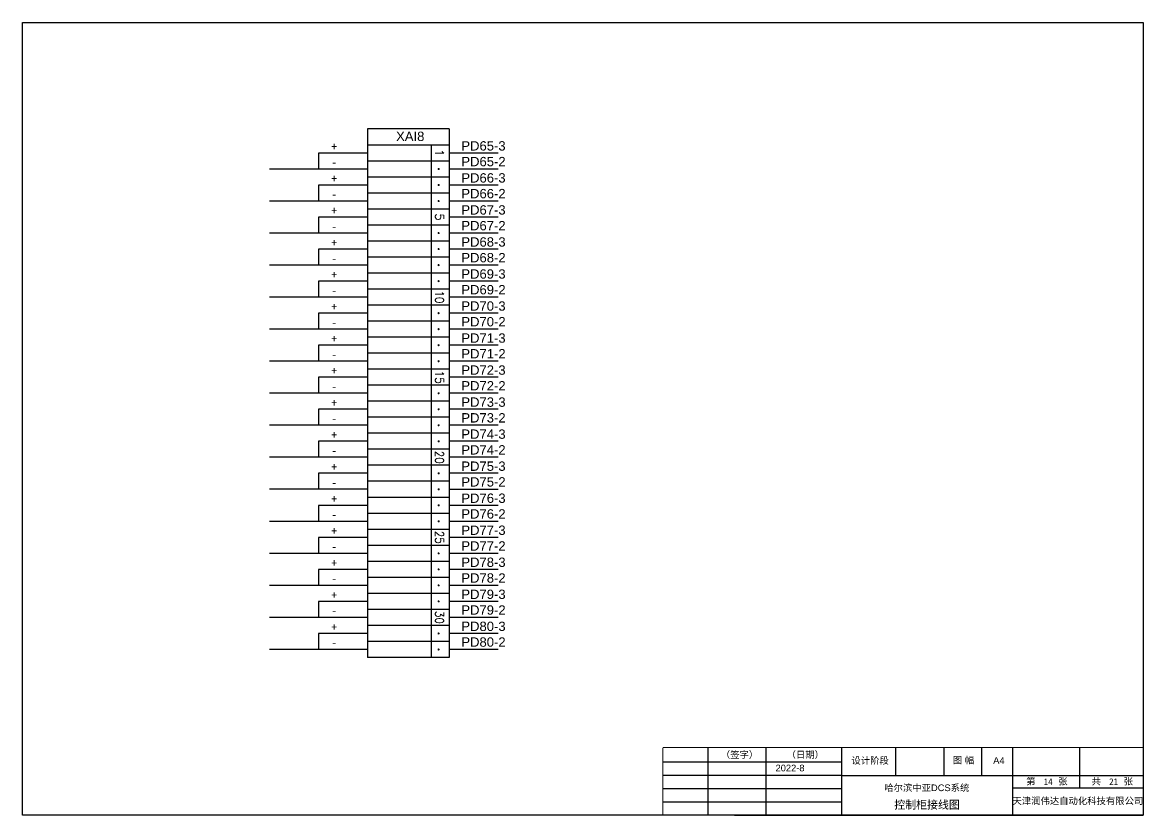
# Model space of a CAD drawing. Extents: x -156069 to -122631, y 9787 to 31117.
# Drawn here: x -141451 to -137249, y 13351 to 16323 of the extents above; entities that cross this region are included whole.
import ezdxf
from ezdxf.enums import TextEntityAlignment as Align

# ---------------------------------------------------------------- set-up
doc = ezdxf.new("R2010")
doc.units = 0
doc.layers.get('0').update_dxf_attribs({"linetype": 'CONTINUOUS'})
doc.layers.add('1', color=143, linetype='CONTINUOUS')
doc.layers.add('TEXT', color=3, linetype='CONTINUOUS')
doc.styles.add('Arial', font='arial.ttf')
doc.styles.add('ROMAND', font='romand')
doc.styles.get("Standard").update_dxf_attribs({"font": ''})
doc.styles.get('Standard').set_extended_font_data('SimSun')

msp = doc.modelspace()

# ---------------------------------------------------------------- linework, layer by layer
at = {"color": 1}
for p, q in [((-140157.09369, 15923.51787), (-140157.09369, 13943.51783)), ((-139851.02996, 15923.51787), (-140157.09369, 15923.51787)), ((-139851.02996, 15923.51787), (-139851.02996, 13943.51783)), ((-139851.02996, 15863.51783), (-140157.09369, 15863.51783)), ((-139918.36552, 15863.51783), (-139918.36552, 13943.51783)), ((-139851.02996, 15863.51785), (-139851.02996, 15803.47633)), ((-139851.02996, 15803.51783), (-140157.09369, 15803.51783)), ((-139851.02996, 15743.51783), (-140157.09369, 15743.51783)), ((-139851.02996, 15683.51783), (-140157.09369, 15683.51783)), ((-139851.02996, 15623.51783), (-140157.09369, 15623.51783)), ((-139851.02996, 15563.51783), (-140157.09369, 15563.51783)), ((-139851.02996, 15503.51783), (-140157.09369, 15503.51783)), ((-139851.02996, 15443.51783), (-140157.09369, 15443.51783)), ((-139851.02996, 15383.51783), (-140157.09369, 15383.51783)), ((-139851.02996, 15323.51783), (-140157.09369, 15323.51783)), ((-139851.02996, 15263.51783), (-140157.09369, 15263.51783)), ((-139851.02996, 15203.51783), (-140157.09369, 15203.51783)), ((-139851.02996, 15143.51783), (-140157.09369, 15143.51783)), ((-139851.02996, 15083.51783), (-140157.09369, 15083.51783)), ((-139851.02996, 15023.51783), (-140157.09369, 15023.51783)), ((-139851.02996, 14963.51783), (-140157.09369, 14963.51783)), ((-139851.02996, 14903.51783), (-140157.09369, 14903.51783)), ((-139851.02996, 14843.51783), (-140157.09369, 14843.51783)), ((-139851.02996, 14783.51783), (-140157.09369, 14783.51783)), ((-139851.02996, 14723.51783), (-140157.09369, 14723.51783)), ((-139851.02996, 14663.51783), (-140157.09369, 14663.51783)), ((-139851.02996, 14603.51783), (-140157.09369, 14603.51783)), ((-139851.02996, 14543.51783), (-140157.09369, 14543.51783)), ((-139851.02996, 14483.51783), (-140157.09369, 14483.51783)), ((-139851.02996, 14423.51783), (-140157.09369, 14423.51783)), ((-139851.02996, 14423.51783), (-140157.09369, 14423.51783)), ((-139851.02996, 14363.51783), (-140157.09369, 14363.51783)), ((-139851.02996, 14303.51783), (-140157.09369, 14303.51783)), ((-139851.02996, 14243.51783), (-140157.09369, 14243.51783)), ((-139851.02996, 14183.51783), (-140157.09369, 14183.51783)), ((-139851.02996, 14123.51783), (-140157.09369, 14123.51783)), ((-139851.02996, 14063.51783), (-140157.09369, 14063.51783)), ((-139851.02996, 14003.51783), (-140157.09369, 14003.51783)), ((-139851.02996, 13943.51783), (-140157.09369, 13943.51783))]:
    msp.add_line(p, q, dxfattribs=at)
for p, q in [((-140157.09369, 15833.51784), (-140340.8073, 15833.51784)), ((-140340.8073, 15833.51784), (-140340.8073, 15773.51783)), ((-140340.8073, 15773.51783), (-140524.52092, 15773.51783)), ((-140157.09369, 15773.51783), (-140340.8073, 15773.51783)), ((-140157.09369, 15713.51782), (-140340.8073, 15713.51782)), ((-140340.8073, 15713.51782), (-140340.8073, 15653.51781)), ((-140340.8073, 15653.51781), (-140524.52092, 15653.51781)), ((-140157.09369, 15653.51781), (-140340.8073, 15653.51781)), ((-140157.09369, 15593.51782), (-140340.8073, 15593.51782)), ((-140340.8073, 15593.51782), (-140340.8073, 15533.51781)), ((-140340.8073, 15533.51781), (-140524.52092, 15533.51781)), ((-140157.09369, 15533.51781), (-140340.8073, 15533.51781)), ((-140157.09369, 15473.51782), (-140340.8073, 15473.51782)), ((-140340.8073, 15473.51782), (-140340.8073, 15413.51781)), ((-140340.8073, 15413.51781), (-140524.52092, 15413.51781)), ((-140157.09369, 15413.51781), (-140340.8073, 15413.51781)), ((-140157.09369, 15353.51782), (-140340.8073, 15353.51782)), ((-140340.8073, 15353.51782), (-140340.8073, 15293.51781)), ((-140340.8073, 15293.51781), (-140524.52092, 15293.51781)), ((-140157.09369, 15293.51781), (-140340.8073, 15293.51781)), ((-140157.09369, 15233.51782), (-140340.8073, 15233.51782)), ((-140340.8073, 15233.51782), (-140340.8073, 15173.51781)), ((-140340.8073, 15173.51781), (-140524.52092, 15173.51781)), ((-140157.09369, 15173.51781), (-140340.8073, 15173.51781)), ((-140157.09369, 15113.51782), (-140340.8073, 15113.51782)), ((-140340.8073, 15113.51782), (-140340.8073, 15053.51781)), ((-140340.8073, 15053.51781), (-140524.52092, 15053.51781)), ((-140157.09369, 15053.51781), (-140340.8073, 15053.51781)), ((-140157.09369, 14993.51782), (-140340.8073, 14993.51782)), ((-140340.8073, 14993.51782), (-140340.8073, 14933.51781)), ((-140340.8073, 14933.51781), (-140524.52092, 14933.51781)), ((-140157.09369, 14933.51781), (-140340.8073, 14933.51781)), ((-140157.09369, 14873.51782), (-140340.8073, 14873.51782)), ((-140340.8073, 14873.51782), (-140340.8073, 14813.51781)), ((-140340.8073, 14813.51781), (-140524.52092, 14813.51781)), ((-140157.09369, 14813.51781), (-140340.8073, 14813.51781)), ((-140157.09369, 14753.51782), (-140340.8073, 14753.51782)), ((-140340.8073, 14753.51782), (-140340.8073, 14693.51781)), ((-140340.8073, 14693.51781), (-140524.52092, 14693.51781)), ((-140157.09369, 14693.51781), (-140340.8073, 14693.51781)), ((-140157.09369, 14633.51782), (-140340.8073, 14633.51782)), ((-140340.8073, 14633.51782), (-140340.8073, 14573.51781)), ((-140340.8073, 14573.51781), (-140524.52092, 14573.51781)), ((-140157.09369, 14573.51781), (-140340.8073, 14573.51781)), ((-140157.09369, 14513.51782), (-140340.8073, 14513.51782)), ((-140340.8073, 14513.51782), (-140340.8073, 14453.51781)), ((-140340.8073, 14453.51781), (-140524.52092, 14453.51781)), ((-140157.09369, 14453.51781), (-140340.8073, 14453.51781)), ((-140157.09369, 14393.51782), (-140340.8073, 14393.51782)), ((-140340.8073, 14393.51782), (-140340.8073, 14333.51781)), ((-140340.8073, 14333.51781), (-140524.52092, 14333.51781)), ((-140157.09369, 14333.51781), (-140340.8073, 14333.51781)), ((-140157.09369, 14273.51782), (-140340.8073, 14273.51782)), ((-140340.8073, 14273.51782), (-140340.8073, 14213.51781)), ((-140340.8073, 14213.51781), (-140524.52092, 14213.51781)), ((-140157.09369, 14213.51781), (-140340.8073, 14213.51781)), ((-140157.09369, 14153.51782), (-140340.8073, 14153.51782)), ((-140340.8073, 14153.51782), (-140340.8073, 14093.51781)), ((-140340.8073, 14093.51781), (-140524.52092, 14093.51781)), ((-140157.09369, 14093.51781), (-140340.8073, 14093.51781)), ((-140157.09369, 14033.51782), (-140340.8073, 14033.51782)), ((-140340.8073, 14033.51782), (-140340.8073, 13973.51781)), ((-140340.8073, 13973.51781), (-140524.52092, 13973.51781)), ((-140157.09369, 13973.51781), (-140340.8073, 13973.51781))]:
    msp.add_line(p, q)
at = {"color": 0}
for p, q in [((-139667.31635, 15833.49709), (-139851.02996, 15833.49709)), ((-139667.31635, 15773.49709), (-139851.02996, 15773.49709)), ((-139667.31635, 15713.49709), (-139851.02996, 15713.49709)), ((-139667.31635, 15653.49709), (-139851.02996, 15653.49709)), ((-139667.31635, 15593.49709), (-139851.02996, 15593.49709)), ((-139667.31635, 15533.49709), (-139851.02996, 15533.49709)), ((-139667.31635, 15473.49709), (-139851.02996, 15473.49709)), ((-139667.31635, 15413.49709), (-139851.02996, 15413.49709)), ((-139667.31635, 15353.49709), (-139851.02996, 15353.49709)), ((-139667.31635, 15293.49709), (-139851.02996, 15293.49709)), ((-139667.31635, 15233.49709), (-139851.02996, 15233.49709)), ((-139667.31635, 15173.49709), (-139851.02996, 15173.49709)), ((-139667.31635, 15113.49709), (-139851.02996, 15113.49709)), ((-139667.31635, 15053.49709), (-139851.02996, 15053.49709)), ((-139667.31635, 14993.49709), (-139851.02996, 14993.49709)), ((-139667.31635, 14933.49709), (-139851.02996, 14933.49709)), ((-139667.31635, 14873.49709), (-139851.02996, 14873.49709)), ((-139667.31635, 14813.49709), (-139851.02996, 14813.49709)), ((-139667.31635, 14753.49709), (-139851.02996, 14753.49709)), ((-139667.31635, 14693.49709), (-139851.02996, 14693.49709)), ((-139667.31635, 14633.49709), (-139851.02996, 14633.49709)), ((-139667.31635, 14573.49709), (-139851.02996, 14573.49709)), ((-139667.31635, 14513.49709), (-139851.02996, 14513.49709)), ((-139667.31635, 14453.49709), (-139851.02996, 14453.49709)), ((-139667.31635, 14393.49709), (-139851.02996, 14393.49709)), ((-139667.31635, 14333.49709), (-139851.02996, 14333.49709)), ((-139667.31635, 14273.49709), (-139851.02996, 14273.49709)), ((-139667.31635, 14213.49709), (-139851.02996, 14213.49709)), ((-139667.31635, 14153.49709), (-139851.02996, 14153.49709)), ((-139667.31635, 14093.49709), (-139851.02996, 14093.49709)), ((-139667.31635, 14033.49709), (-139851.02996, 14033.49709)), ((-139667.31635, 13973.49709), (-139851.02996, 13973.49709))]:
    msp.add_line(p, q, dxfattribs=at)
at = {"layer": '1'}
for p, q in [((-141450.5862, 16322.76884), (-137250.58623, 16322.76884)), ((-141450.5862, 13352.76884), (-141450.5862, 16322.76884)), ((-137250.58623, 16322.76884), (-137250.58623, 13352.76884)), ((-138881.43581, 13606.24269), (-138881.43581, 13351.94418)), ((-138665.06455, 13606.24269), (-138665.06455, 13351.94418)), ((-138381.64477, 13606.24269), (-138381.64477, 13351.94418)), ((-138178.14675, 13606.24269), (-138178.14675, 13501.33555)), ((-137997.51896, 13606.24269), (-137997.51896, 13501.33555)), ((-137856.74802, 13606.24269), (-137856.74802, 13501.33555)), ((-137740.13306, 13606.24269), (-137740.13306, 13351.94418)), ((-137488.92523, 13606.24269), (-137488.92523, 13453.47743)), ((-139050.58628, 13552.76884), (-138381.64477, 13552.76884)), ((-139050.58628, 13502.76884), (-138381.64477, 13502.76884)), ((-138381.64477, 13501.33555), (-137636.12196, 13501.33555)), ((-137637.38657, 13501.33555), (-137250.58623, 13501.33555)), ((-139050.58628, 13452.76884), (-138381.64477, 13452.76884)), ((-137250.58623, 13453.47743), (-137740.13306, 13453.47743)), ((-139050.58628, 13402.76884), (-138381.64477, 13402.76884)), ((-137250.58623, 13352.76884), (-141450.5862, 13352.76884)), ((-138782.01118, 13352.76884), (-139050.58628, 13352.76885)), ((-138782.01118, 13352.76884), (-137250.58623, 13352.76884))]:
    msp.add_line(p, q, dxfattribs=at)
at = {"layer": '1', "const_width": 3}
for points in [[(-139050.58628, 13606.24269), (-137250.58623, 13606.24269)], [(-139050.58628, 13352.76885), (-139050.58628, 13606.24269)]]:
    msp.add_lwpolyline(points, dxfattribs=at)
at = {"layer": 'TEXT', "const_width": 3.9501}
for points in [[(-139890.96539, 15775.49288, 1), (-139890.96539, 15771.54278, 1)], [(-139890.96539, 15715.49288, 1), (-139890.96539, 15711.54278, 1)], [(-139890.96539, 15655.49288, 1), (-139890.96539, 15651.54278, 1)], [(-139890.96539, 15535.49288, 1), (-139890.96539, 15531.54278, 1)], [(-139890.96539, 15475.49288, 1), (-139890.96539, 15471.54278, 1)], [(-139890.96539, 15415.49288, 1), (-139890.96539, 15411.54278, 1)], [(-139890.96539, 15355.49288, 1), (-139890.96539, 15351.54278, 1)], [(-139890.96539, 15235.49288, 1), (-139890.96539, 15231.54278, 1)], [(-139890.96539, 15175.49288, 1), (-139890.96539, 15171.54278, 1)], [(-139890.96539, 15115.49288, 1), (-139890.96539, 15111.54278, 1)], [(-139890.96539, 15055.49288, 1), (-139890.96539, 15051.54278, 1)], [(-139890.96539, 14935.49288, 1), (-139890.96539, 14931.54278, 1)], [(-139890.96539, 14875.49288, 1), (-139890.96539, 14871.54278, 1)], [(-139890.96539, 14815.49288, 1), (-139890.96539, 14811.54278, 1)], [(-139890.96539, 14755.49288, 1), (-139890.96539, 14751.54278, 1)], [(-139890.96539, 14635.49288, 1), (-139890.96539, 14631.54278, 1)], [(-139890.96539, 14575.49288, 1), (-139890.96539, 14571.54278, 1)], [(-139890.96539, 14515.49288, 1), (-139890.96539, 14511.54278, 1)], [(-139890.96539, 14455.49288, 1), (-139890.96539, 14451.54278, 1)], [(-139890.96539, 14335.49288, 1), (-139890.96539, 14331.54278, 1)], [(-139890.96539, 14275.49288, 1), (-139890.96539, 14271.54278, 1)], [(-139890.96539, 14215.49288, 1), (-139890.96539, 14211.54278, 1)], [(-139890.96539, 14155.49288, 1), (-139890.96539, 14151.54278, 1)], [(-139890.96539, 14035.49288, 1), (-139890.96539, 14031.54278, 1)], [(-139890.96539, 13975.49288, 1), (-139890.96539, 13971.54278, 1)]]:
    msp.add_lwpolyline(points, format="xyb", close=True, dxfattribs=at)

# ---------------------------------------------------------------- texts
at = {"layer": '1', "style": 'Arial'}
for s, p in [('（签字）', (-138833.18873, 13566.84092)), ('（日期）', (-138586.75165, 13566.84092)), ('设计阶段', (-138343.97189, 13544.87627)), ('图 幅', (-137963.71104, 13546.01976)), ('2022-8', (-138628.32913, 13516.9255)), ('A4', (-137812.58755, 13544.92425))]:
    msp.add_text(s, height=25, dxfattribs=at).set_placement(p)
at = {"layer": '1'}
for s, p in [('第     张', (-137689.10998, 13466.82003)), ('14', (-137623.5511, 13465.76494)), ('共     张', (-137443.9265, 13466.82003)), ('21', (-137378.36761, 13465.76494))]:
    msp.add_text(s, height=25, dxfattribs=at).set_placement(p)
at = {"layer": '1', "style": 'Arial'}
for s, height, p in [('哈尔滨中亚DCS系统', 25, (-138061.43434, 13455.31281)), ('控制柜接线图', 30, (-138060.42682, 13391.84145)), ('天津润伟达自动化科技有限公司', 25, (-137495.23839, 13406.28636))]:
    msp.add_text(s, height=height, dxfattribs=at).set_placement(p, align=Align.MIDDLE_CENTER)
at = {"layer": 'TEXT', "style": 'Arial'}
msp.add_text('XAI8', height=35, dxfattribs=at).set_placement((-139997.23422, 15878.51348), align=Align.CENTER)
at = {"layer": 'TEXT'}
for s, p in [('+', (-140292.62871, 15842.80953)), ('-', (-140292.62871, 15783.90552)), ('+', (-140292.62871, 15722.80953)), ('-', (-140292.62871, 15663.90552)), ('+', (-140292.62871, 15602.80953)), ('-', (-140292.62871, 15543.90552)), ('+', (-140292.62871, 15482.80953)), ('-', (-140292.62871, 15423.90552)), ('+', (-140292.62871, 15362.80953)), ('-', (-140292.62871, 15303.90552)), ('+', (-140292.62871, 15242.80953)), ('-', (-140292.62871, 15183.90552)), ('+', (-140292.62871, 15122.80953)), ('-', (-140292.62871, 15063.90552)), ('+', (-140292.62871, 15002.80953)), ('-', (-140292.62871, 14943.90552)), ('+', (-140292.62871, 14882.80953)), ('-', (-140292.62871, 14823.90552)), ('+', (-140292.62871, 14762.80953)), ('-', (-140292.62871, 14703.90552)), ('+', (-140292.62871, 14642.80953)), ('-', (-140292.62871, 14583.90552)), ('+', (-140292.62871, 14522.80953)), ('-', (-140292.62871, 14463.90552)), ('+', (-140292.62871, 14402.80953)), ('-', (-140292.62871, 14343.90552)), ('+', (-140292.62871, 14282.80953)), ('-', (-140292.62871, 14223.90552)), ('+', (-140292.62871, 14162.80953)), ('-', (-140292.62871, 14103.90552)), ('+', (-140292.62871, 14042.80953)), ('-', (-140292.62871, 13983.90552))]:
    msp.add_text(s, height=30, dxfattribs=at).set_placement(p)
at = {"layer": 'TEXT', "style": 'ROMAND'}
for s, p in [('1', (-139903.46746, 15834.41728)), ('5', (-139903.46746, 15594.2512))]:
    msp.add_text(s, height=31.6008, rotation=270, dxfattribs=at).set_placement(p, align=Align.CENTER)
at = {"layer": 'TEXT', "color": 0, "style": 'Arial'}
for s, p in [('PD65-3', (-139805.63518, 15842.80953)), ('PD65-2', (-139805.63518, 15783.90552)), ('PD66-3', (-139805.63518, 15722.80953)), ('PD66-2', (-139805.63518, 15663.90552)), ('PD67-3', (-139805.63518, 15602.80953)), ('PD67-2', (-139805.63518, 15543.90552)), ('PD68-3', (-139805.63518, 15482.80953)), ('PD68-2', (-139805.63518, 15423.90552)), ('PD69-3', (-139805.63518, 15362.80953)), ('PD69-2', (-139805.63518, 15303.90552)), ('PD70-3', (-139805.63518, 15242.80953)), ('PD70-2', (-139805.63518, 15183.90552)), ('PD71-3', (-139805.63518, 15122.80953)), ('PD71-2', (-139805.63518, 15063.90552)), ('PD72-3', (-139805.63518, 15002.80953)), ('PD72-2', (-139805.63518, 14943.90552)), ('PD73-3', (-139805.63518, 14882.80953)), ('PD73-2', (-139805.63518, 14823.90552)), ('PD74-3', (-139805.63518, 14762.80953)), ('PD74-2', (-139805.63518, 14703.90552)), ('PD75-3', (-139805.63518, 14642.80953)), ('PD75-2', (-139805.63518, 14583.90552)), ('PD76-3', (-139805.63518, 14522.80953)), ('PD76-2', (-139805.63518, 14463.90552)), ('PD77-3', (-139805.63518, 14402.80953)), ('PD77-2', (-139805.63518, 14343.90552)), ('PD78-3', (-139805.63518, 14282.80953)), ('PD78-2', (-139805.63518, 14223.90552)), ('PD79-3', (-139805.63518, 14162.80953)), ('PD79-2', (-139805.63518, 14103.90552)), ('PD80-3', (-139805.63518, 14042.80953)), ('PD80-2', (-139805.63518, 13983.90552))]:
    msp.add_text(s, height=35, dxfattribs=at).set_placement(p)
at = {"layer": 'TEXT', "style": 'ROMAND', "width": 0.9}
for s, p in [('10', (-139903.46746, 15294.0436)), ('15', (-139903.46746, 14993.836)), ('20', (-139903.46746, 14693.6284)), ('25', (-139903.46746, 14393.836)), ('30', (-139903.46746, 14093.6284))]:
    msp.add_text(s, height=31.6008, rotation=270, dxfattribs=at).set_placement(p, align=Align.CENTER)

doc.saveas('drawing.dxf')
